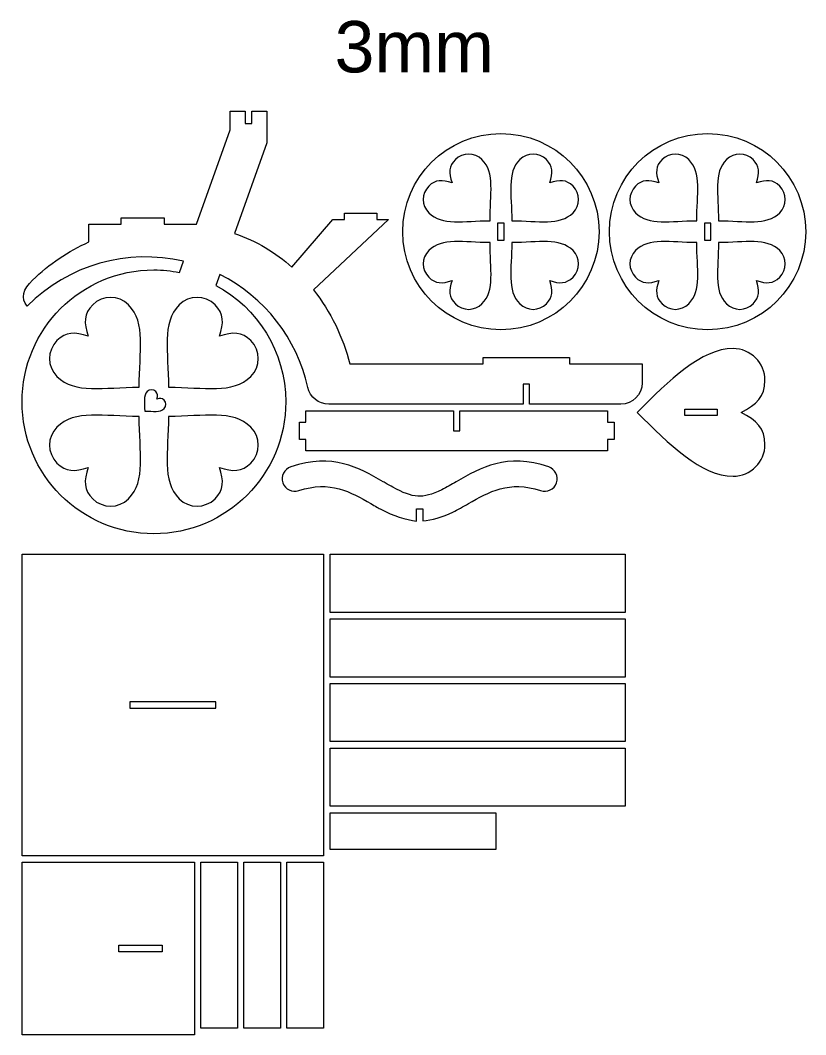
# Model space of a CAD drawing. Header units: millimetres. Extents: x 1785 to 2676, y -1582 to -996.
# Drawn here: x 2311.6 to 2676.2, y -1505.8 to -1035 of the extents above; entities that cross this region are included whole.
import ezdxf

# ---------------------------------------------------------------- set-up
doc = ezdxf.new("R2010")
doc.units = ezdxf.units.MM
doc.header["$MEASUREMENT"] = 0
doc.layers.add('Camada 1', color=7, linetype='Continuous')
doc.styles.add('0', font='arial.ttf', dxfattribs={"height": 1})

msp = doc.modelspace()

# ---------------------------------------------------------------- linework, layer by layer
at = {"layer": 'Camada 1', "color": 250, "lineweight": 20}
for points, knots in [([(2419.1145, -1082.9467), (2419.1145, -1082.9467), (2416.1145, -1082.9467), (2416.1145, -1082.9467), (2416.1145, -1082.9467), (2416.1145, -1082.9467), (2416.1145, -1077.1698), (2416.1145, -1077.1698), (2416.1145, -1077.1698), (2416.1145, -1077.1698), (2409.1418, -1077.1698), (2409.1418, -1077.1698), (2409.1418, -1077.1698), (2409.1418, -1077.1698), (2409.1418, -1085.8261), (2409.1418, -1085.8261), (2409.1418, -1085.8261), (2409.1418, -1085.8261), (2393.5148, -1129.6208), (2393.5148, -1129.6208), (2393.5148, -1129.6208), (2393.5148, -1129.6208), (2378.5148, -1129.6208), (2378.5148, -1129.6208), (2378.5148, -1129.6208), (2378.5148, -1129.6208), (2378.5148, -1126.6208), (2378.5148, -1126.6208), (2378.5148, -1126.6208), (2378.5148, -1126.6208), (2358.5148, -1126.6208), (2358.5148, -1126.6208), (2358.5148, -1126.6208), (2358.5148, -1126.6208), (2358.5148, -1129.6208), (2358.5148, -1129.6208), (2358.5148, -1129.6208), (2358.5148, -1129.6208), (2343.5148, -1129.6208), (2343.5148, -1129.6208), (2343.5148, -1129.6208), (2343.5148, -1129.6208), (2343.5148, -1137.857), (2343.5148, -1137.857), (2343.5148, -1137.857), (2333.9504, -1142.161), (2325.023, -1148.0995), (2317.3793, -1155.5484), (2317.3793, -1155.5484), (2312.9891, -1159.8267), (2311.6489, -1164.0746), (2314.8427, -1167.6297), (2314.8427, -1167.6297), (2333.9109, -1148.4285), (2361.4413, -1140.7532), (2387.365, -1146.8557), (2387.365, -1146.8557), (2387.365, -1146.8557), (2385.5285, -1152.0023), (2385.5285, -1152.0023), (2385.5285, -1152.0023), (2381.6864, -1151.2467), (2377.715, -1150.8507), (2373.6513, -1150.8507), (2373.6513, -1150.8507), (2339.8485, -1150.8507), (2312.4458, -1178.2535), (2312.4458, -1212.0563), (2312.4458, -1212.0563), (2312.4458, -1245.8592), (2339.8485, -1273.2618), (2373.6513, -1273.2618), (2373.6513, -1273.2618), (2407.4541, -1273.2618), (2434.8568, -1245.8592), (2434.8568, -1212.0563), (2434.8568, -1212.0563), (2434.8568, -1188.6745), (2421.7456, -1168.3547), (2402.4741, -1158.0485), (2402.4741, -1158.0485), (2402.4741, -1158.0485), (2404.2809, -1152.9851), (2404.2809, -1152.9851), (2404.2809, -1152.9851), (2425.0873, -1163.399), (2440.0926, -1182.6696), (2445.1185, -1205.3374), (2445.1185, -1205.3374), (2446.1335, -1209.915), (2450.1927, -1213.1727), (2454.8814, -1213.1728), (2454.8814, -1213.1728), (2454.8814, -1213.1728), (2545.0779, -1213.1727), (2545.0779, -1213.1727), (2545.0779, -1213.1727), (2545.0779, -1213.1727), (2545.0779, -1203.8245), (2545.0779, -1203.8245), (2545.0779, -1203.8245), (2545.0779, -1203.8245), (2548.0779, -1203.8245), (2548.0779, -1203.8245), (2548.0779, -1203.8245), (2548.0779, -1203.8245), (2548.0779, -1213.1727), (2548.0779, -1213.1727), (2548.0779, -1213.1727), (2548.0779, -1213.1727), (2590.3588, -1213.1727), (2590.3588, -1213.1727), (2590.3588, -1213.1727), (2595.8816, -1213.1727), (2600.3587, -1208.6956), (2600.3588, -1203.1728), (2600.3588, -1203.1728), (2600.3588, -1203.1728), (2600.3588, -1194.4762), (2600.3588, -1194.4762), (2600.3588, -1194.4762), (2600.3588, -1194.4762), (2566.5779, -1194.4762), (2566.5779, -1194.4762), (2566.5779, -1194.4762), (2566.5779, -1194.4762), (2566.5779, -1191.4762), (2566.5779, -1191.4762), (2566.5779, -1191.4762), (2566.5779, -1191.4762), (2526.5779, -1191.4762), (2526.5779, -1191.4762), (2526.5779, -1191.4762), (2526.5779, -1191.4762), (2526.5779, -1194.4762), (2526.5779, -1194.4762), (2526.5779, -1194.4762), (2526.5779, -1194.4762), (2464.5779, -1194.4762), (2464.5779, -1194.4762), (2464.5779, -1194.4762), (2461.5553, -1182.2373), (2455.8268, -1170.2946), (2447.6899, -1160.0622), (2447.6899, -1160.0622), (2447.6899, -1160.0622), (2482.5517, -1127.4582), (2482.5517, -1127.4582), (2482.5517, -1127.4582), (2482.5517, -1127.4582), (2477.1605, -1127.4582), (2477.1605, -1127.4582), (2477.1605, -1127.4582), (2477.1605, -1127.4582), (2477.1605, -1124.4582), (2477.1605, -1124.4582), (2477.1605, -1124.4582), (2477.1605, -1124.4582), (2462.1605, -1124.4582), (2462.1605, -1124.4582), (2462.1605, -1124.4582), (2462.1605, -1124.4582), (2462.1605, -1127.4582), (2462.1605, -1127.4582), (2462.1605, -1127.4582), (2462.1605, -1127.4582), (2456.7692, -1127.4582), (2456.7692, -1127.4582), (2456.7692, -1127.4582), (2456.7692, -1127.4582), (2437.7681, -1149.553), (2437.7681, -1149.553), (2437.7681, -1149.553), (2430.189, -1142.803), (2421.2528, -1137.3685), (2411.0943, -1133.8905), (2411.0943, -1133.8905), (2411.0943, -1133.8905), (2426.0872, -1091.8729), (2426.0872, -1091.8729), (2426.0872, -1091.8729), (2426.0872, -1091.8729), (2426.0872, -1077.1698), (2426.0872, -1077.1698), (2426.0872, -1077.1698), (2426.0872, -1077.1698), (2419.1145, -1077.1698), (2419.1145, -1077.1698), (2419.1145, -1077.1698), (2419.1145, -1077.1698), (2419.1145, -1082.9467), (2419.1145, -1082.9467)], [0, 0, 0, 0, 0.02040816, 0.02040816, 0.02040816, 0.02040816, 0.04081633, 0.04081633, 0.04081633, 0.04081633, 0.06122449, 0.06122449, 0.06122449, 0.06122449, 0.08163265, 0.08163265, 0.08163265, 0.08163265, 0.10204082, 0.10204082, 0.10204082, 0.10204082, 0.12244898, 0.12244898, 0.12244898, 0.12244898, 0.14285714, 0.14285714, 0.14285714, 0.14285714, 0.16326531, 0.16326531, 0.16326531, 0.16326531, 0.18367347, 0.18367347, 0.18367347, 0.18367347, 0.20408163, 0.20408163, 0.20408163, 0.20408163, 0.2244898, 0.2244898, 0.2244898, 0.2244898, 0.24489796, 0.24489796, 0.24489796, 0.24489796, 0.26530612, 0.26530612, 0.26530612, 0.26530612, 0.28571429, 0.28571429, 0.28571429, 0.28571429, 0.30612245, 0.30612245, 0.30612245, 0.30612245, 0.32653061, 0.32653061, 0.32653061, 0.32653061, 0.34693878, 0.34693878, 0.34693878, 0.34693878, 0.36734694, 0.36734694, 0.36734694, 0.36734694, 0.3877551, 0.3877551, 0.3877551, 0.3877551, 0.40816327, 0.40816327, 0.40816327, 0.40816327, 0.42857143, 0.42857143, 0.42857143, 0.42857143, 0.44897959, 0.44897959, 0.44897959, 0.44897959, 0.46938776, 0.46938776, 0.46938776, 0.46938776, 0.48979592, 0.48979592, 0.48979592, 0.48979592, 0.51020408, 0.51020408, 0.51020408, 0.51020408, 0.53061224, 0.53061224, 0.53061224, 0.53061224, 0.55102041, 0.55102041, 0.55102041, 0.55102041, 0.57142857, 0.57142857, 0.57142857, 0.57142857, 0.59183673, 0.59183673, 0.59183673, 0.59183673, 0.6122449, 0.6122449, 0.6122449, 0.6122449, 0.63265306, 0.63265306, 0.63265306, 0.63265306, 0.65306122, 0.65306122, 0.65306122, 0.65306122, 0.67346939, 0.67346939, 0.67346939, 0.67346939, 0.69387755, 0.69387755, 0.69387755, 0.69387755, 0.71428571, 0.71428571, 0.71428571, 0.71428571, 0.73469388, 0.73469388, 0.73469388, 0.73469388, 0.75510204, 0.75510204, 0.75510204, 0.75510204, 0.7755102, 0.7755102, 0.7755102, 0.7755102, 0.79591837, 0.79591837, 0.79591837, 0.79591837, 0.81632653, 0.81632653, 0.81632653, 0.81632653, 0.83673469, 0.83673469, 0.83673469, 0.83673469, 0.85714286, 0.85714286, 0.85714286, 0.85714286, 0.87755102, 0.87755102, 0.87755102, 0.87755102, 0.89795918, 0.89795918, 0.89795918, 0.89795918, 0.91836735, 0.91836735, 0.91836735, 0.91836735, 0.93877551, 0.93877551, 0.93877551, 0.93877551, 0.95918367, 0.95918367, 0.95918367, 0.95918367, 1, 1, 1, 1]), ([(2534.7422, -1087.5526), (2509.5895, -1087.5525), (2489.1992, -1107.9427), (2489.1992, -1133.0954), (2489.1992, -1133.0954), (2489.1992, -1158.2479), (2509.5893, -1178.6381), (2534.7419, -1178.6381), (2534.7419, -1178.6381), (2559.8945, -1178.6381), (2580.2846, -1158.248), (2580.2847, -1133.0955), (2580.2847, -1133.0955), (2580.2848, -1107.9429), (2559.8947, -1087.5527), (2534.7422, -1087.5526)], [0, 0, 0, 0, 0.2, 0.2, 0.2, 0.2, 0.4, 0.4, 0.4, 0.4, 0.6, 0.6, 0.6, 0.6, 1, 1, 1, 1]), ([(2630.6977, -1087.5526), (2605.545, -1087.5525), (2585.1547, -1107.9427), (2585.1547, -1133.0954), (2585.1547, -1133.0954), (2585.1547, -1158.2479), (2605.5448, -1178.6381), (2630.6974, -1178.6381), (2630.6974, -1178.6381), (2655.85, -1178.6381), (2676.2401, -1158.248), (2676.2402, -1133.0955), (2676.2402, -1133.0955), (2676.2403, -1107.9429), (2655.8502, -1087.5527), (2630.6977, -1087.5526)], [0, 0, 0, 0, 0.2, 0.2, 0.2, 0.2, 0.4, 0.4, 0.4, 0.4, 0.6, 0.6, 0.6, 0.6, 1, 1, 1, 1]), ([(2529.6888, -1128.0421), (2517.3344, -1128.0421), (2507.4394, -1130.5014), (2501.2623, -1124.3242), (2501.2623, -1124.3242), (2497.8524, -1120.9144), (2497.8524, -1115.3797), (2501.2623, -1111.9698), (2501.2623, -1111.9698), (2504.3509, -1108.8812), (2507.4394, -1108.8812), (2512.0722, -1110.4255), (2512.0722, -1110.4255), (2510.5279, -1105.7926), (2510.5279, -1102.7042), (2513.6167, -1099.6154), (2513.6167, -1099.6154), (2517.0265, -1096.2056), (2522.5613, -1096.2056), (2525.9711, -1099.6154), (2525.9711, -1099.6154), (2532.1483, -1105.7925), (2529.6889, -1115.6876), (2529.6888, -1128.0421)], [0, 0, 0, 0, 0.14285714, 0.14285714, 0.14285714, 0.14285714, 0.28571429, 0.28571429, 0.28571429, 0.28571429, 0.42857143, 0.42857143, 0.42857143, 0.42857143, 0.57142857, 0.57142857, 0.57142857, 0.57142857, 0.71428571, 0.71428571, 0.71428571, 0.71428571, 1, 1, 1, 1]), ([(2568.2218, -1124.3242), (2562.0447, -1130.5014), (2552.1497, -1128.0421), (2539.7953, -1128.0421), (2539.7953, -1128.0421), (2539.7952, -1115.6876), (2537.3358, -1105.7925), (2543.513, -1099.6154), (2543.513, -1099.6154), (2546.9228, -1096.2056), (2552.4576, -1096.2056), (2555.8674, -1099.6154), (2555.8674, -1099.6154), (2558.9562, -1102.7042), (2558.9562, -1105.7926), (2557.4119, -1110.4255), (2557.4119, -1110.4255), (2562.0447, -1108.8812), (2565.1333, -1108.8812), (2568.2218, -1111.9698), (2568.2218, -1111.9698), (2571.6317, -1115.3797), (2571.6317, -1120.9144), (2568.2218, -1124.3242)], [0, 0, 0, 0, 0.14285714, 0.14285714, 0.14285714, 0.14285714, 0.28571429, 0.28571429, 0.28571429, 0.28571429, 0.42857143, 0.42857143, 0.42857143, 0.42857143, 0.57142857, 0.57142857, 0.57142857, 0.57142857, 0.71428571, 0.71428571, 0.71428571, 0.71428571, 1, 1, 1, 1]), ([(2625.6443, -1128.0421), (2613.2899, -1128.0421), (2603.3949, -1130.5014), (2597.2178, -1124.3242), (2597.2178, -1124.3242), (2593.8079, -1120.9144), (2593.8079, -1115.3797), (2597.2178, -1111.9698), (2597.2178, -1111.9698), (2600.3064, -1108.8812), (2603.3949, -1108.8812), (2608.0277, -1110.4255), (2608.0277, -1110.4255), (2606.4834, -1105.7926), (2606.4834, -1102.7042), (2609.5722, -1099.6154), (2609.5722, -1099.6154), (2612.982, -1096.2056), (2618.5168, -1096.2056), (2621.9266, -1099.6154), (2621.9266, -1099.6154), (2628.1038, -1105.7925), (2625.6444, -1115.6876), (2625.6443, -1128.0421)], [0, 0, 0, 0, 0.14285714, 0.14285714, 0.14285714, 0.14285714, 0.28571429, 0.28571429, 0.28571429, 0.28571429, 0.42857143, 0.42857143, 0.42857143, 0.42857143, 0.57142857, 0.57142857, 0.57142857, 0.57142857, 0.71428571, 0.71428571, 0.71428571, 0.71428571, 1, 1, 1, 1]), ([(2664.1773, -1124.3242), (2658.0002, -1130.5014), (2648.1052, -1128.0421), (2635.7508, -1128.0421), (2635.7508, -1128.0421), (2635.7507, -1115.6876), (2633.2913, -1105.7925), (2639.4685, -1099.6154), (2639.4685, -1099.6154), (2642.8783, -1096.2056), (2648.4131, -1096.2056), (2651.8229, -1099.6154), (2651.8229, -1099.6154), (2654.9117, -1102.7042), (2654.9117, -1105.7926), (2653.3674, -1110.4255), (2653.3674, -1110.4255), (2658.0002, -1108.8812), (2661.0888, -1108.8812), (2664.1773, -1111.9698), (2664.1773, -1111.9698), (2667.5872, -1115.3797), (2667.5872, -1120.9144), (2664.1773, -1124.3242)], [0, 0, 0, 0, 0.14285714, 0.14285714, 0.14285714, 0.14285714, 0.28571429, 0.28571429, 0.28571429, 0.28571429, 0.42857143, 0.42857143, 0.42857143, 0.42857143, 0.57142857, 0.57142857, 0.57142857, 0.57142857, 0.71428571, 0.71428571, 0.71428571, 0.71428571, 1, 1, 1, 1]), ([(2536.2419, -1129.0954), (2536.2419, -1129.0954), (2536.2419, -1137.0953), (2536.2419, -1137.0953), (2536.2419, -1137.0953), (2536.2419, -1137.0953), (2533.242, -1137.0953), (2533.242, -1137.0953), (2533.242, -1137.0953), (2533.242, -1137.0953), (2533.242, -1129.0954), (2533.242, -1129.0954), (2533.242, -1129.0954), (2533.242, -1129.0954), (2536.2419, -1129.0954), (2536.2419, -1129.0954)], [0, 0, 0, 0, 0.2, 0.2, 0.2, 0.2, 0.4, 0.4, 0.4, 0.4, 0.6, 0.6, 0.6, 0.6, 1, 1, 1, 1]), ([(2632.1974, -1129.0954), (2632.1974, -1129.0954), (2632.1974, -1137.0953), (2632.1974, -1137.0953), (2632.1974, -1137.0953), (2632.1974, -1137.0953), (2629.1975, -1137.0953), (2629.1975, -1137.0953), (2629.1975, -1137.0953), (2629.1975, -1137.0953), (2629.1975, -1129.0954), (2629.1975, -1129.0954), (2629.1975, -1129.0954), (2629.1975, -1129.0954), (2632.1974, -1129.0954), (2632.1974, -1129.0954)], [0, 0, 0, 0, 0.2, 0.2, 0.2, 0.2, 0.4, 0.4, 0.4, 0.4, 0.6, 0.6, 0.6, 0.6, 1, 1, 1, 1]), ([(2529.6888, -1138.1488), (2529.6889, -1150.5033), (2532.1483, -1160.3984), (2525.9711, -1166.5755), (2525.9711, -1166.5755), (2522.5613, -1169.9853), (2517.0265, -1169.9853), (2513.6167, -1166.5755), (2513.6167, -1166.5755), (2510.5279, -1163.4868), (2510.5279, -1160.3982), (2512.0722, -1155.7654), (2512.0722, -1155.7654), (2507.4394, -1157.3097), (2504.3509, -1157.3097), (2501.2623, -1154.221), (2501.2623, -1154.221), (2497.8524, -1150.8112), (2497.8524, -1145.2765), (2501.2623, -1141.8667), (2501.2623, -1141.8667), (2507.4394, -1135.6895), (2517.3344, -1138.1488), (2529.6888, -1138.1488)], [0, 0, 0, 0, 0.14285714, 0.14285714, 0.14285714, 0.14285714, 0.28571429, 0.28571429, 0.28571429, 0.28571429, 0.42857143, 0.42857143, 0.42857143, 0.42857143, 0.57142857, 0.57142857, 0.57142857, 0.57142857, 0.71428571, 0.71428571, 0.71428571, 0.71428571, 1, 1, 1, 1]), ([(2539.7953, -1138.1488), (2552.1497, -1138.1488), (2562.0447, -1135.6895), (2568.2218, -1141.8667), (2568.2218, -1141.8667), (2571.6317, -1145.2765), (2571.6317, -1150.8112), (2568.2218, -1154.221), (2568.2218, -1154.221), (2565.1333, -1157.3097), (2562.0447, -1157.3097), (2557.4119, -1155.7654), (2557.4119, -1155.7654), (2558.9562, -1160.3982), (2558.9562, -1163.4868), (2555.8674, -1166.5755), (2555.8674, -1166.5755), (2552.4576, -1169.9853), (2546.9228, -1169.9853), (2543.513, -1166.5755), (2543.513, -1166.5755), (2537.3358, -1160.3984), (2539.7952, -1150.5033), (2539.7953, -1138.1488)], [0, 0, 0, 0, 0.14285714, 0.14285714, 0.14285714, 0.14285714, 0.28571429, 0.28571429, 0.28571429, 0.28571429, 0.42857143, 0.42857143, 0.42857143, 0.42857143, 0.57142857, 0.57142857, 0.57142857, 0.57142857, 0.71428571, 0.71428571, 0.71428571, 0.71428571, 1, 1, 1, 1]), ([(2625.6443, -1138.1488), (2625.6444, -1150.5033), (2628.1038, -1160.3984), (2621.9266, -1166.5755), (2621.9266, -1166.5755), (2618.5168, -1169.9853), (2612.982, -1169.9853), (2609.5722, -1166.5755), (2609.5722, -1166.5755), (2606.4834, -1163.4868), (2606.4834, -1160.3982), (2608.0277, -1155.7654), (2608.0277, -1155.7654), (2603.3949, -1157.3097), (2600.3064, -1157.3097), (2597.2178, -1154.221), (2597.2178, -1154.221), (2593.8079, -1150.8112), (2593.8079, -1145.2765), (2597.2178, -1141.8667), (2597.2178, -1141.8667), (2603.3949, -1135.6895), (2613.2899, -1138.1488), (2625.6443, -1138.1488)], [0, 0, 0, 0, 0.14285714, 0.14285714, 0.14285714, 0.14285714, 0.28571429, 0.28571429, 0.28571429, 0.28571429, 0.42857143, 0.42857143, 0.42857143, 0.42857143, 0.57142857, 0.57142857, 0.57142857, 0.57142857, 0.71428571, 0.71428571, 0.71428571, 0.71428571, 1, 1, 1, 1]), ([(2635.7508, -1138.1488), (2648.1052, -1138.1488), (2658.0002, -1135.6895), (2664.1773, -1141.8667), (2664.1773, -1141.8667), (2667.5872, -1145.2765), (2667.5872, -1150.8112), (2664.1773, -1154.221), (2664.1773, -1154.221), (2661.0888, -1157.3097), (2658.0002, -1157.3097), (2653.3674, -1155.7654), (2653.3674, -1155.7654), (2654.9117, -1160.3982), (2654.9117, -1163.4868), (2651.8229, -1166.5755), (2651.8229, -1166.5755), (2648.4131, -1169.9853), (2642.8783, -1169.9853), (2639.4685, -1166.5755), (2639.4685, -1166.5755), (2633.2913, -1160.3984), (2635.7507, -1150.5033), (2635.7508, -1138.1488)], [0, 0, 0, 0, 0.14285714, 0.14285714, 0.14285714, 0.14285714, 0.28571429, 0.28571429, 0.28571429, 0.28571429, 0.42857143, 0.42857143, 0.42857143, 0.42857143, 0.57142857, 0.57142857, 0.57142857, 0.57142857, 0.71428571, 0.71428571, 0.71428571, 0.71428571, 1, 1, 1, 1]), ([(2345.2609, -1167.0621), (2349.8434, -1162.4796), (2357.2816, -1162.4796), (2361.8641, -1167.0622), (2361.8641, -1167.0622), (2370.1657, -1175.3638), (2366.8605, -1188.6618), (2366.8603, -1205.2652), (2366.8603, -1205.2652), (2350.2571, -1205.2652), (2336.9591, -1208.5704), (2328.6575, -1200.2687), (2328.6575, -1200.2687), (2324.075, -1195.6863), (2324.075, -1188.248), (2328.6575, -1183.6656), (2328.6575, -1183.6656), (2332.8084, -1179.5147), (2336.9591, -1179.5147), (2343.1851, -1181.5899), (2343.1851, -1181.5899), (2341.1099, -1175.3639), (2341.1099, -1171.2132), (2345.2609, -1167.0621)], [0, 0, 0, 0, 0.14285714, 0.14285714, 0.14285714, 0.14285714, 0.28571429, 0.28571429, 0.28571429, 0.28571429, 0.42857143, 0.42857143, 0.42857143, 0.42857143, 0.57142857, 0.57142857, 0.57142857, 0.57142857, 0.71428571, 0.71428571, 0.71428571, 0.71428571, 1, 1, 1, 1]), ([(2380.4427, -1205.2652), (2380.4425, -1188.6618), (2377.1374, -1175.3637), (2385.439, -1167.0621), (2385.439, -1167.0621), (2390.0214, -1162.4796), (2397.4597, -1162.4796), (2402.0422, -1167.0621), (2402.0422, -1167.0621), (2406.1932, -1171.2132), (2406.1932, -1175.3639), (2404.1179, -1181.5899), (2404.1179, -1181.5899), (2410.3439, -1179.5146), (2414.4947, -1179.5146), (2418.6455, -1183.6655), (2418.6455, -1183.6655), (2423.228, -1188.248), (2423.228, -1195.6862), (2418.6455, -1200.2687), (2418.6455, -1200.2687), (2410.3439, -1208.5703), (2397.0459, -1205.2652), (2380.4427, -1205.2652)], [0, 0, 0, 0, 0.14285714, 0.14285714, 0.14285714, 0.14285714, 0.28571429, 0.28571429, 0.28571429, 0.28571429, 0.42857143, 0.42857143, 0.42857143, 0.42857143, 0.57142857, 0.57142857, 0.57142857, 0.57142857, 0.71428571, 0.71428571, 0.71428571, 0.71428571, 1, 1, 1, 1]), ([(2646.2205, -1216.9703), (2653.6289, -1220.6744), (2657.333, -1224.3786), (2657.333, -1231.787), (2657.333, -1231.787), (2657.333, -1239.9658), (2650.6952, -1246.6036), (2642.5163, -1246.6036), (2642.5163, -1246.6036), (2627.6997, -1246.6036), (2612.883, -1231.787), (2598.0664, -1216.9703), (2598.0664, -1216.9703), (2612.883, -1202.1537), (2627.6997, -1187.337), (2642.5163, -1187.337), (2642.5163, -1187.337), (2650.6952, -1187.337), (2657.333, -1193.9748), (2657.333, -1202.1537), (2657.333, -1202.1537), (2657.333, -1209.562), (2653.6289, -1213.2662), (2646.2205, -1216.9703)], [0, 0, 0, 0, 0.14285714, 0.14285714, 0.14285714, 0.14285714, 0.28571429, 0.28571429, 0.28571429, 0.28571429, 0.42857143, 0.42857143, 0.42857143, 0.42857143, 0.57142857, 0.57142857, 0.57142857, 0.57142857, 0.71428571, 0.71428571, 0.71428571, 0.71428571, 1, 1, 1, 1]), ([(2374.5308, -1207.3172), (2375.5143, -1208.3008), (2375.5145, -1209.2844), (2375.0226, -1210.7597), (2375.0226, -1210.7597), (2376.4979, -1210.2678), (2377.4813, -1210.2679), (2378.465, -1211.2515), (2378.465, -1211.2515), (2379.5509, -1212.3371), (2379.5509, -1214.0996), (2378.465, -1215.1855), (2378.465, -1215.1855), (2376.4979, -1217.1526), (2373.3469, -1216.3694), (2369.4128, -1216.3695), (2369.4128, -1216.3695), (2369.4127, -1212.4354), (2368.6296, -1209.2844), (2370.5968, -1207.3173), (2370.5968, -1207.3173), (2371.6825, -1206.2314), (2373.445, -1206.2314), (2374.5308, -1207.3172)], [0, 0, 0, 0, 0.14285714, 0.14285714, 0.14285714, 0.14285714, 0.28571429, 0.28571429, 0.28571429, 0.28571429, 0.42857143, 0.42857143, 0.42857143, 0.42857143, 0.57142857, 0.57142857, 0.57142857, 0.57142857, 0.71428571, 0.71428571, 0.71428571, 0.71428571, 1, 1, 1, 1]), ([(2328.6575, -1223.8443), (2336.9591, -1215.5427), (2350.2571, -1218.8478), (2366.8603, -1218.8478), (2366.8603, -1218.8478), (2366.8605, -1235.4512), (2370.1656, -1248.7493), (2361.864, -1257.0508), (2361.864, -1257.0508), (2357.2816, -1261.6333), (2349.8433, -1261.6333), (2345.2608, -1257.0508), (2345.2608, -1257.0508), (2341.1098, -1252.8997), (2341.1098, -1248.7491), (2343.1851, -1242.5229), (2343.1851, -1242.5229), (2336.9591, -1244.5984), (2332.8083, -1244.5984), (2328.6575, -1240.4475), (2328.6575, -1240.4475), (2324.075, -1235.865), (2324.075, -1228.4268), (2328.6575, -1223.8443)], [0, 0, 0, 0, 0.14285714, 0.14285714, 0.14285714, 0.14285714, 0.28571429, 0.28571429, 0.28571429, 0.28571429, 0.42857143, 0.42857143, 0.42857143, 0.42857143, 0.57142857, 0.57142857, 0.57142857, 0.57142857, 0.71428571, 0.71428571, 0.71428571, 0.71428571, 1, 1, 1, 1]), ([(2380.4427, -1218.8478), (2397.0459, -1218.8478), (2410.3439, -1215.5427), (2418.6455, -1223.8443), (2418.6455, -1223.8443), (2423.228, -1228.4268), (2423.228, -1235.865), (2418.6455, -1240.4475), (2418.6455, -1240.4475), (2414.4947, -1244.5984), (2410.3439, -1244.5984), (2404.1179, -1242.5229), (2404.1179, -1242.5229), (2406.1932, -1248.7491), (2406.1932, -1252.8997), (2402.0422, -1257.0508), (2402.0422, -1257.0508), (2397.4597, -1261.6333), (2390.0214, -1261.6333), (2385.439, -1257.0508), (2385.439, -1257.0508), (2377.1374, -1248.7493), (2380.4425, -1235.4512), (2380.4427, -1218.8478)], [0, 0, 0, 0, 0.14285714, 0.14285714, 0.14285714, 0.14285714, 0.28571429, 0.28571429, 0.28571429, 0.28571429, 0.42857143, 0.42857143, 0.42857143, 0.42857143, 0.57142857, 0.57142857, 0.57142857, 0.57142857, 0.71428571, 0.71428571, 0.71428571, 0.71428571, 1, 1, 1, 1]), ([(2584.2568, -1216.1727), (2584.2568, -1216.1727), (2515.7576, -1216.1727), (2515.7576, -1216.1727), (2515.7576, -1216.1727), (2515.7576, -1216.1727), (2515.7576, -1225.5209), (2515.7576, -1225.5209), (2515.7576, -1225.5209), (2515.7576, -1225.5209), (2512.7576, -1225.5209), (2512.7576, -1225.5209), (2512.7576, -1225.5209), (2512.7576, -1225.5209), (2512.7576, -1216.1727), (2512.7576, -1216.1727), (2512.7576, -1216.1727), (2512.7576, -1216.1727), (2444.2583, -1216.1727), (2444.2583, -1216.1727), (2444.2583, -1216.1727), (2444.2583, -1216.1727), (2444.2583, -1221.5209), (2444.2583, -1221.5209), (2444.2583, -1221.5209), (2444.2583, -1221.5209), (2441.2584, -1221.5209), (2441.2584, -1221.5209), (2441.2584, -1221.5209), (2441.2584, -1221.5209), (2441.2584, -1229.5209), (2441.2584, -1229.5209), (2441.2584, -1229.5209), (2441.2584, -1229.5209), (2444.2583, -1229.5209), (2444.2583, -1229.5209), (2444.2583, -1229.5209), (2444.2583, -1229.5209), (2444.2583, -1234.8691), (2444.2583, -1234.8691), (2444.2583, -1234.8691), (2444.2583, -1234.8691), (2584.2568, -1234.8691), (2584.2568, -1234.8691), (2584.2568, -1234.8691), (2584.2568, -1234.8691), (2584.2568, -1229.5209), (2584.2568, -1229.5209), (2584.2568, -1229.5209), (2584.2568, -1229.5209), (2587.2568, -1229.5209), (2587.2568, -1229.5209), (2587.2568, -1229.5209), (2587.2568, -1229.5209), (2587.2568, -1221.5209), (2587.2568, -1221.5209), (2587.2568, -1221.5209), (2587.2568, -1221.5209), (2584.2568, -1221.5209), (2584.2568, -1221.5209), (2584.2568, -1221.5209), (2584.2568, -1221.5209), (2584.2568, -1216.1727), (2584.2568, -1216.1727)], [0, 0, 0, 0, 0.05882353, 0.05882353, 0.05882353, 0.05882353, 0.11764706, 0.11764706, 0.11764706, 0.11764706, 0.17647059, 0.17647059, 0.17647059, 0.17647059, 0.23529412, 0.23529412, 0.23529412, 0.23529412, 0.29411765, 0.29411765, 0.29411765, 0.29411765, 0.35294118, 0.35294118, 0.35294118, 0.35294118, 0.41176471, 0.41176471, 0.41176471, 0.41176471, 0.47058824, 0.47058824, 0.47058824, 0.47058824, 0.52941176, 0.52941176, 0.52941176, 0.52941176, 0.58823529, 0.58823529, 0.58823529, 0.58823529, 0.64705882, 0.64705882, 0.64705882, 0.64705882, 0.70588235, 0.70588235, 0.70588235, 0.70588235, 0.76470588, 0.76470588, 0.76470588, 0.76470588, 0.82352941, 0.82352941, 0.82352941, 0.82352941, 0.88235294, 0.88235294, 0.88235294, 0.88235294, 1, 1, 1, 1]), ([(2620.1997, -1218.4703), (2620.1997, -1218.4703), (2635.1997, -1218.4703), (2635.1997, -1218.4703), (2635.1997, -1218.4703), (2635.1997, -1218.4703), (2635.1997, -1215.4703), (2635.1997, -1215.4703), (2635.1997, -1215.4703), (2635.1997, -1215.4703), (2620.1997, -1215.4703), (2620.1997, -1215.4703), (2620.1997, -1215.4703), (2620.1997, -1215.4703), (2620.1997, -1218.4703), (2620.1997, -1218.4703)], [0, 0, 0, 0, 0.2, 0.2, 0.2, 0.2, 0.4, 0.4, 0.4, 0.4, 0.6, 0.6, 0.6, 0.6, 1, 1, 1, 1]), ([(2452.4458, -1422.7686), (2452.4458, -1422.7686), (2452.4458, -1282.7686), (2452.4458, -1282.7686), (2452.4458, -1282.7686), (2452.4458, -1282.7686), (2312.4458, -1282.7686), (2312.4458, -1282.7686), (2312.4458, -1282.7686), (2312.4458, -1282.7686), (2312.4458, -1422.7686), (2312.4458, -1422.7686), (2312.4458, -1422.7686), (2312.4458, -1422.7686), (2452.4458, -1422.7686), (2452.4458, -1422.7686)], [0, 0, 0, 0, 0.2, 0.2, 0.2, 0.2, 0.4, 0.4, 0.4, 0.4, 0.6, 0.6, 0.6, 0.6, 1, 1, 1, 1]), ([(2592.4458, -1309.7686), (2592.4458, -1309.7686), (2592.4458, -1282.7686), (2592.4458, -1282.7686), (2592.4458, -1282.7686), (2592.4458, -1282.7686), (2455.4458, -1282.7686), (2455.4458, -1282.7686), (2455.4458, -1282.7686), (2455.4458, -1282.7686), (2455.4458, -1309.7686), (2455.4458, -1309.7686), (2455.4458, -1309.7686), (2455.4458, -1309.7686), (2592.4458, -1309.7686), (2592.4458, -1309.7686)], [0, 0, 0, 0, 0.2, 0.2, 0.2, 0.2, 0.4, 0.4, 0.4, 0.4, 0.6, 0.6, 0.6, 0.6, 1, 1, 1, 1]), ([(2592.4458, -1339.7686), (2592.4458, -1339.7686), (2592.4458, -1312.7686), (2592.4458, -1312.7686), (2592.4458, -1312.7686), (2592.4458, -1312.7686), (2455.4458, -1312.7686), (2455.4458, -1312.7686), (2455.4458, -1312.7686), (2455.4458, -1312.7686), (2455.4458, -1339.7686), (2455.4458, -1339.7686), (2455.4458, -1339.7686), (2455.4458, -1339.7686), (2592.4458, -1339.7686), (2592.4458, -1339.7686)], [0, 0, 0, 0, 0.2, 0.2, 0.2, 0.2, 0.4, 0.4, 0.4, 0.4, 0.6, 0.6, 0.6, 0.6, 1, 1, 1, 1]), ([(2592.4458, -1369.7686), (2592.4458, -1369.7686), (2592.4458, -1342.7686), (2592.4458, -1342.7686), (2592.4458, -1342.7686), (2592.4458, -1342.7686), (2455.4458, -1342.7686), (2455.4458, -1342.7686), (2455.4458, -1342.7686), (2455.4458, -1342.7686), (2455.4458, -1369.7686), (2455.4458, -1369.7686), (2455.4458, -1369.7686), (2455.4458, -1369.7686), (2592.4458, -1369.7686), (2592.4458, -1369.7686)], [0, 0, 0, 0, 0.2, 0.2, 0.2, 0.2, 0.4, 0.4, 0.4, 0.4, 0.6, 0.6, 0.6, 0.6, 1, 1, 1, 1]), ([(2402.4458, -1351.2686), (2402.4458, -1351.2686), (2402.4458, -1354.2686), (2402.4458, -1354.2686), (2402.4458, -1354.2686), (2402.4458, -1354.2686), (2362.4458, -1354.2686), (2362.4458, -1354.2686), (2362.4458, -1354.2686), (2362.4458, -1354.2686), (2362.4458, -1351.2686), (2362.4458, -1351.2686), (2362.4458, -1351.2686), (2362.4458, -1351.2686), (2402.4458, -1351.2686), (2402.4458, -1351.2686)], [0, 0, 0, 0, 0.2, 0.2, 0.2, 0.2, 0.4, 0.4, 0.4, 0.4, 0.6, 0.6, 0.6, 0.6, 1, 1, 1, 1]), ([(2592.4458, -1399.7686), (2592.4458, -1399.7686), (2592.4458, -1372.7686), (2592.4458, -1372.7686), (2592.4458, -1372.7686), (2592.4458, -1372.7686), (2455.4458, -1372.7686), (2455.4458, -1372.7686), (2455.4458, -1372.7686), (2455.4458, -1372.7686), (2455.4458, -1399.7686), (2455.4458, -1399.7686), (2455.4458, -1399.7686), (2455.4458, -1399.7686), (2592.4458, -1399.7686), (2592.4458, -1399.7686)], [0, 0, 0, 0, 0.2, 0.2, 0.2, 0.2, 0.4, 0.4, 0.4, 0.4, 0.6, 0.6, 0.6, 0.6, 1, 1, 1, 1]), ([(2455.4458, -1419.7686), (2455.4458, -1419.7686), (2532.4458, -1419.7686), (2532.4458, -1419.7686), (2532.4458, -1419.7686), (2532.4458, -1419.7686), (2532.4458, -1402.7686), (2532.4458, -1402.7686), (2532.4458, -1402.7686), (2532.4458, -1402.7686), (2455.4458, -1402.7686), (2455.4458, -1402.7686), (2455.4458, -1402.7686), (2455.4458, -1402.7686), (2455.4458, -1419.7686), (2455.4458, -1419.7686)], [0, 0, 0, 0, 0.2, 0.2, 0.2, 0.2, 0.4, 0.4, 0.4, 0.4, 0.6, 0.6, 0.6, 0.6, 1, 1, 1, 1]), ([(2312.4458, -1425.7686), (2312.4458, -1425.7686), (2312.4458, -1505.7686), (2312.4458, -1505.7686), (2312.4458, -1505.7686), (2312.4458, -1505.7686), (2392.4458, -1505.7686), (2392.4458, -1505.7686), (2392.4458, -1505.7686), (2392.4458, -1505.7686), (2392.4458, -1425.7686), (2392.4458, -1425.7686), (2392.4458, -1425.7686), (2392.4458, -1425.7686), (2312.4458, -1425.7686), (2312.4458, -1425.7686)], [0, 0, 0, 0, 0.2, 0.2, 0.2, 0.2, 0.4, 0.4, 0.4, 0.4, 0.6, 0.6, 0.6, 0.6, 1, 1, 1, 1]), ([(2412.4458, -1502.7686), (2412.4458, -1502.7686), (2412.4458, -1425.7686), (2412.4458, -1425.7686), (2412.4458, -1425.7686), (2412.4458, -1425.7686), (2395.4458, -1425.7686), (2395.4458, -1425.7686), (2395.4458, -1425.7686), (2395.4458, -1425.7686), (2395.4458, -1502.7686), (2395.4458, -1502.7686), (2395.4458, -1502.7686), (2395.4458, -1502.7686), (2412.4458, -1502.7686), (2412.4458, -1502.7686)], [0, 0, 0, 0, 0.2, 0.2, 0.2, 0.2, 0.4, 0.4, 0.4, 0.4, 0.6, 0.6, 0.6, 0.6, 1, 1, 1, 1]), ([(2432.4458, -1502.7686), (2432.4458, -1502.7686), (2432.4458, -1425.7686), (2432.4458, -1425.7686), (2432.4458, -1425.7686), (2432.4458, -1425.7686), (2415.4458, -1425.7686), (2415.4458, -1425.7686), (2415.4458, -1425.7686), (2415.4458, -1425.7686), (2415.4458, -1502.7686), (2415.4458, -1502.7686), (2415.4458, -1502.7686), (2415.4458, -1502.7686), (2432.4458, -1502.7686), (2432.4458, -1502.7686)], [0, 0, 0, 0, 0.2, 0.2, 0.2, 0.2, 0.4, 0.4, 0.4, 0.4, 0.6, 0.6, 0.6, 0.6, 1, 1, 1, 1]), ([(2452.4458, -1502.7686), (2452.4458, -1502.7686), (2452.4458, -1425.7686), (2452.4458, -1425.7686), (2452.4458, -1425.7686), (2452.4458, -1425.7686), (2435.4458, -1425.7686), (2435.4458, -1425.7686), (2435.4458, -1425.7686), (2435.4458, -1425.7686), (2435.4458, -1502.7686), (2435.4458, -1502.7686), (2435.4458, -1502.7686), (2435.4458, -1502.7686), (2452.4458, -1502.7686), (2452.4458, -1502.7686)], [0, 0, 0, 0, 0.2, 0.2, 0.2, 0.2, 0.4, 0.4, 0.4, 0.4, 0.6, 0.6, 0.6, 0.6, 1, 1, 1, 1]), ([(2357.4458, -1467.2686), (2357.4458, -1467.2686), (2377.4458, -1467.2686), (2377.4458, -1467.2686), (2377.4458, -1467.2686), (2377.4458, -1467.2686), (2377.4458, -1464.2686), (2377.4458, -1464.2686), (2377.4458, -1464.2686), (2377.4458, -1464.2686), (2357.4458, -1464.2686), (2357.4458, -1464.2686), (2357.4458, -1464.2686), (2357.4458, -1464.2686), (2357.4458, -1467.2686), (2357.4458, -1467.2686)], [0, 0, 0, 0, 0.2, 0.2, 0.2, 0.2, 0.4, 0.4, 0.4, 0.4, 0.6, 0.6, 0.6, 0.6, 1, 1, 1, 1])]:
    msp.add_open_spline(points, degree=3, knots=knots, dxfattribs=at)
at = {"layer": 'Camada 1', "color": 250, "lineweight": 9}
msp.add_open_spline([(2440.9296, -1253.2684), (2437.8811, -1254.3013), (2434.5725, -1252.6675), (2433.5395, -1249.6191), (2433.5395, -1249.6191), (2432.5066, -1246.5706), (2434.1405, -1243.262), (2437.1889, -1242.229), (2437.1889, -1242.229), (2456.6174, -1235.6192), (2468.7498, -1242.6093), (2480.1498, -1249.1773), (2480.1498, -1249.1773), (2481.2526, -1249.8126), (2482.3414, -1250.4402), (2484.6208, -1251.676), (2484.6208, -1251.676), (2489.2956, -1254.2106), (2492.8511, -1255.658), (2496.1142, -1255.8617), (2496.1142, -1255.8617), (2499.3127, -1256.0614), (2502.7304, -1255.1059), (2507.2637, -1252.8527), (2507.2637, -1252.8527), (2509.5918, -1251.6956), (2511.7615, -1250.4456), (2513.9633, -1249.1771), (2513.9633, -1249.1771), (2525.3629, -1242.6093), (2537.4953, -1235.6193), (2556.9235, -1242.229), (2556.9235, -1242.229), (2559.972, -1243.262), (2561.6058, -1246.5706), (2560.5729, -1249.6191), (2560.5729, -1249.6191), (2559.54, -1252.6675), (2556.2313, -1254.3013), (2553.1829, -1253.2684), (2553.1829, -1253.2684), (2538.7035, -1248.3424), (2528.9353, -1253.9703), (2519.7567, -1259.2585), (2519.7567, -1259.2585), (2517.2528, -1260.7011), (2514.7855, -1262.1226), (2512.4184, -1263.299), (2512.4184, -1263.299), (2507.8398, -1265.5747), (2502.3891, -1266.906), (2498.5563, -1267.3634), (2498.5563, -1267.3634), (2498.5563, -1267.3634), (2498.5563, -1261.6638), (2498.5563, -1261.6638), (2498.5563, -1261.6638), (2498.5563, -1261.6638), (2495.5563, -1261.6638), (2495.5563, -1261.6638), (2495.5563, -1261.6638), (2495.5563, -1261.6638), (2495.5563, -1267.3722), (2495.5563, -1267.3722), (2495.5563, -1267.3722), (2490.7585, -1266.8208), (2484.6342, -1264.9644), (2479.0554, -1261.9398), (2479.0554, -1261.9398), (2478.284, -1261.5216), (2476.3278, -1260.3944), (2474.3563, -1259.2587), (2474.3563, -1259.2587), (2465.1776, -1253.9705), (2455.409, -1248.3424), (2440.9296, -1253.2684)], degree=3, knots=[0, 0, 0, 0, 0.05, 0.05, 0.05, 0.05, 0.1, 0.1, 0.1, 0.1, 0.15, 0.15, 0.15, 0.15, 0.2, 0.2, 0.2, 0.2, 0.25, 0.25, 0.25, 0.25, 0.3, 0.3, 0.3, 0.3, 0.35, 0.35, 0.35, 0.35, 0.4, 0.4, 0.4, 0.4, 0.45, 0.45, 0.45, 0.45, 0.5, 0.5, 0.5, 0.5, 0.55, 0.55, 0.55, 0.55, 0.6, 0.6, 0.6, 0.6, 0.65, 0.65, 0.65, 0.65, 0.7, 0.7, 0.7, 0.7, 0.75, 0.75, 0.75, 0.75, 0.8, 0.8, 0.8, 0.8, 0.85, 0.85, 0.85, 0.85, 0.9, 0.9, 0.9, 0.9, 1, 1, 1, 1], dxfattribs=at)

# ---------------------------------------------------------------- texts
at = {"layer": 'Camada 1', "color": 250, "style": '0'}
msp.add_text('3mm', height=23.8397, dxfattribs=at).set_placement((2457.522, -1059.1865))

doc.saveas('drawing.dxf')
